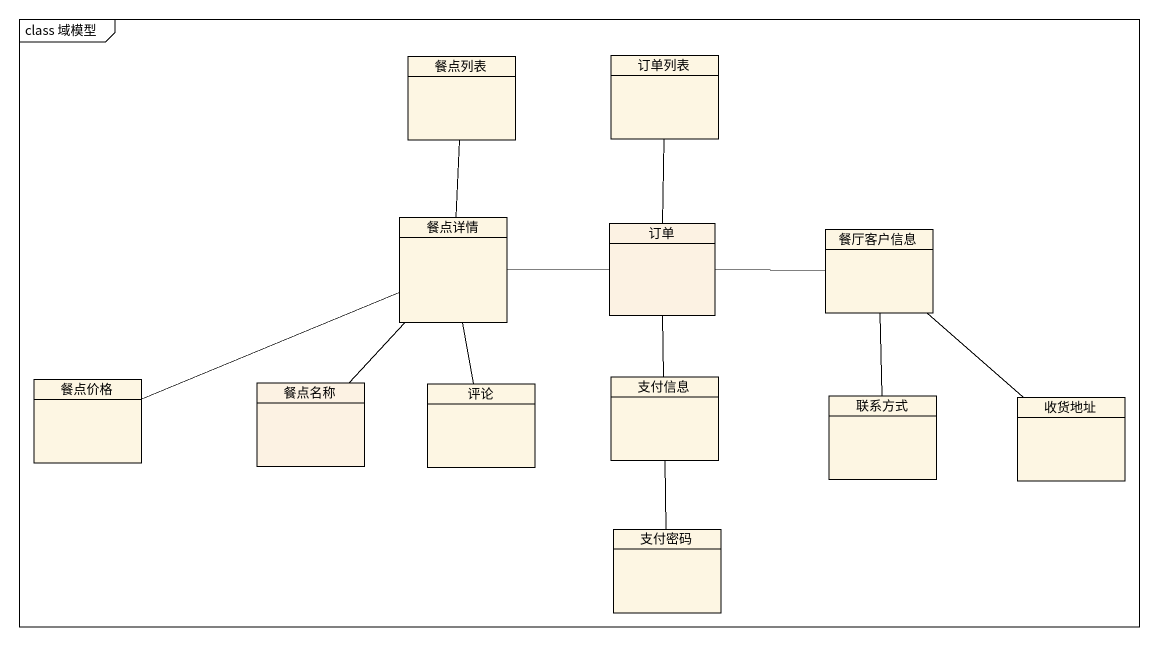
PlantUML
@startuml
mainframe class 域模型
hide circle
hide empty members
class 餐点列表
class 订单列表
class 餐点详情
class 订单 #FCF2E3
class 餐厅客户信息
class 餐点价格
class 餐点名称 #FCF2E3
class 评论
class 支付信息
class 联系方式
class 收货地址
class 支付密码
餐点详情 -up- 餐点列表
餐点详情 -right- 订单
订单 -up- 订单列表
餐厅客户信息 -left- 订单
餐点价格 -right- 餐点详情
餐点名称 -up- 餐点详情
评论 -up- 餐点详情
支付信息 -up- 订单
联系方式 -up- 餐厅客户信息
收货地址 -up- 餐厅客户信息
支付密码 -up- 支付信息
@enduml
